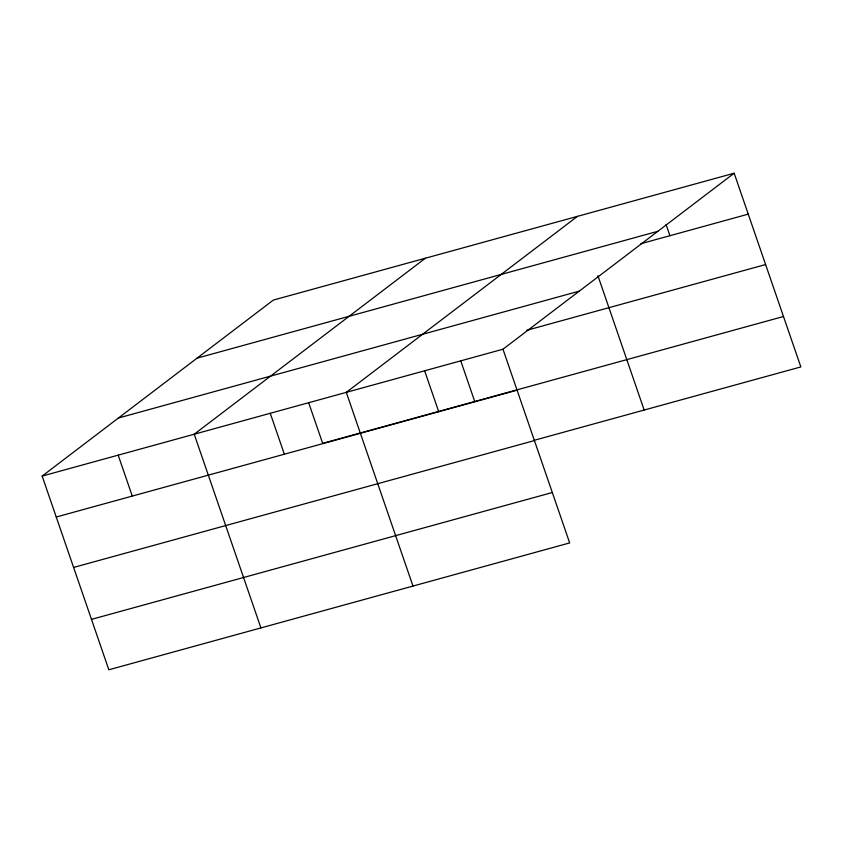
<?xml version="1.0" encoding="UTF-8"?>
<svg xmlns="http://www.w3.org/2000/svg" width="843" height="843" viewBox="0 0 843 843"><rect width="100%" height="100%" fill="white"/><g stroke="black" fill="none" stroke-linecap="round" stroke-linejoin="round"><path stroke-width="1.26" d="M734.158 173.215L502.976 349.223L569.668 542.924L108.842 669.785L42.15 476.084L273.332 300.076L734.158 173.215L800.85 366.916L533.914 440.394M425.399 258.211L194.227 434.219L260.919 627.919M577.476 216.345L346.294 392.364L412.986 586.064M197.041 358.159L657.867 231.298M640.849 243.711L748.247 214.143M118.442 418.002L579.267 291.141M526.548 330.361L765.602 264.554M42.15 476.084L502.976 349.223M783.495 316.504L322.669 443.355L308.612 402.543M56.239 517.012L517.065 390.161M73.604 567.434L534.43 440.573M91.487 619.373L552.313 492.512M666.065 224.544L669.911 235.713M597.919 275.724L644.168 410.046M460.689 360.688L474.735 401.5M424.63 370.794L438.729 411.721M270.255 413.291L284.354 454.219M118.189 455.157L132.277 496.084"/></g></svg>
